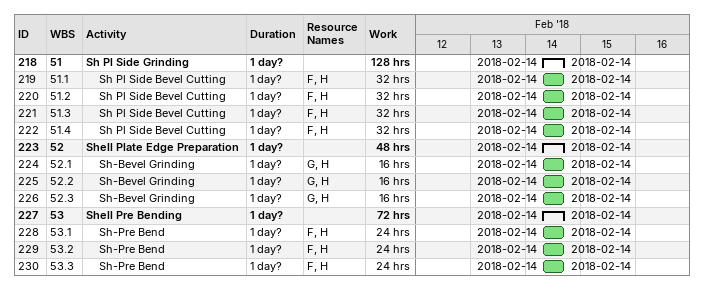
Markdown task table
| ID | WBS | Task | Duration | Start | Finish | Resources | Work (h) |
|---|---|---|---|---|---|---|---|
| 218 | 51 | **Sh Pl Side Grinding** | 1d? | 2018-02-14 | 2018-02-14 |  | 128 |
| 219 | 51.1 | Sh Pl Side Bevel Cutting | 1d? | 2018-02-14 | 2018-02-14 | F, H | 32 |
| 220 | 51.2 | Sh Pl Side Bevel Cutting | 1d? | 2018-02-14 | 2018-02-14 | F, H | 32 |
| 221 | 51.3 | Sh Pl Side Bevel Cutting | 1d? | 2018-02-14 | 2018-02-14 | F, H | 32 |
| 222 | 51.4 | Sh Pl Side Bevel Cutting | 1d? | 2018-02-14 | 2018-02-14 | F, H | 32 |
| 223 | 52 | **Shell Plate Edge Preparation** | 1d? | 2018-02-14 | 2018-02-14 |  | 48 |
| 224 | 52.1 | Sh-Bevel Grinding | 1d? | 2018-02-14 | 2018-02-14 | G, H | 16 |
| 225 | 52.2 | Sh-Bevel Grinding | 1d? | 2018-02-14 | 2018-02-14 | G, H | 16 |
| 226 | 52.3 | Sh-Bevel Grinding | 1d? | 2018-02-14 | 2018-02-14 | G, H | 16 |
| 227 | 53 | **Shell Pre Bending** | 1d? | 2018-02-14 | 2018-02-14 |  | 72 |
| 228 | 53.1 | Sh-Pre Bend | 1d? | 2018-02-14 | 2018-02-14 | F, H | 24 |
| 229 | 53.2 | Sh-Pre Bend | 1d? | 2018-02-14 | 2018-02-14 | F, H | 24 |
| 230 | 53.3 | Sh-Pre Bend | 1d? | 2018-02-14 | 2018-02-14 | F, H | 24 |
